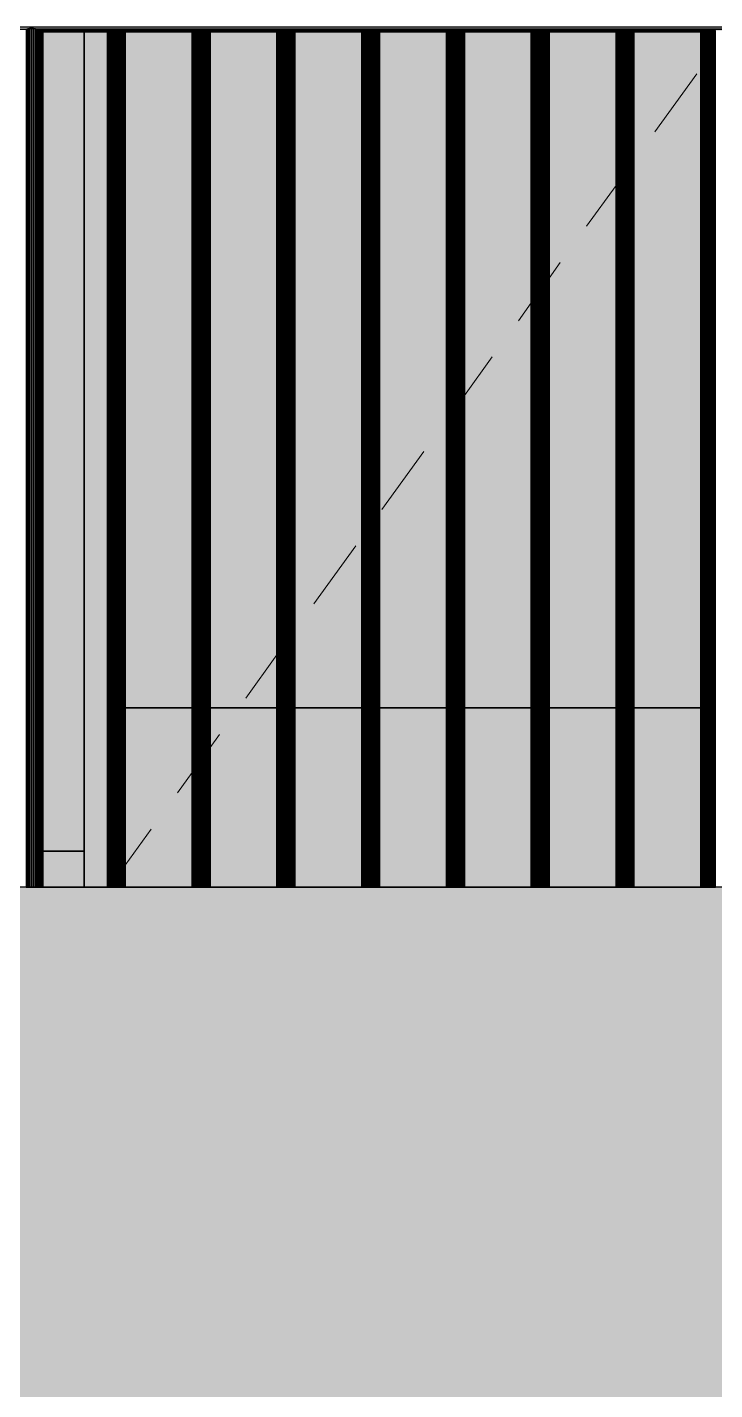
# Model space of a CAD drawing. Extents: x 8 to 21351, y 0 to 420.
# Drawn here: x 19172.5 to 19176.34, y 135 to 142.61 of the extents above; entities that cross this region are included whole.
import ezdxf

# ---------------------------------------------------------------- set-up
doc = ezdxf.new("R2010")
doc.units = 0

msp = doc.modelspace()

# ---------------------------------------------------------------- hatches: boundary and pattern name
for points in [[(19168.1996, 142.6078), (19168.2156, 142.5968), (19168.2446, 142.5968), (19168.2506, 142.5988), (19168.2606, 142.6008), (19168.2716, 142.6008), (19168.2826, 142.6008), (19168.2926, 142.5988), (19168.2986, 142.5968), (19172.5006, 142.5968), (19172.5066, 142.5988), (19172.5166, 142.6008), (19172.5276, 142.6008), (19172.5386, 142.6008), (19172.5496, 142.5988), (19172.5546, 142.5968), (19176.7576, 142.5968), (19176.7626, 142.5988), (19176.7736, 142.6008), (19176.7836, 142.6008), (19176.7946, 142.6008), (19176.8056, 142.5988), (19176.8106, 142.5968), (19181.0136, 142.5968), (19181.0186, 142.5988), (19181.0296, 142.6008), (19181.0406, 142.6008), (19181.0516, 142.6008), (19181.0616, 142.5988), (19181.0666, 142.5968), (19185.2696, 142.5968), (19185.2756, 142.5988), (19185.2856, 142.6008), (19185.2966, 142.6008), (19185.3076, 142.6008), (19185.3176, 142.5988), (19185.3236, 142.5968), (19185.3526, 142.5968), (19185.3686, 142.6078)], [(19172.5546, 142.5968), (19172.5586, 142.5958), (19172.5676, 142.5928), (19172.5756, 142.5888), (19172.5766, 142.5888), (19172.9686, 142.5888), (19172.9756, 142.5908), (19172.9836, 142.5928), (19172.9916, 142.5938), (19173.0006, 142.5938), (19173.0096, 142.5938), (19173.0176, 142.5928), (19173.0256, 142.5908), (19173.0326, 142.5888), (19173.4416, 142.5888), (19173.4486, 142.5908), (19173.4566, 142.5928), (19173.4646, 142.5938), (19173.4736, 142.5938), (19173.4826, 142.5938), (19173.4906, 142.5928), (19173.4986, 142.5908), (19173.5056, 142.5888), (19173.9146, 142.5888), (19173.9216, 142.5908), (19173.9296, 142.5928), (19173.9376, 142.5938), (19173.9466, 142.5938), (19173.9556, 142.5938), (19173.9636, 142.5928), (19173.9716, 142.5908), (19173.9786, 142.5888), (19174.3876, 142.5888), (19174.3946, 142.5908), (19174.4026, 142.5928), (19174.4106, 142.5938), (19174.4196, 142.5938), (19174.4286, 142.5938), (19174.4366, 142.5928), (19174.4446, 142.5908), (19174.4516, 142.5888), (19174.8606, 142.5888), (19174.8676, 142.5908), (19174.8756, 142.5928), (19174.8836, 142.5938), (19174.8926, 142.5938), (19174.9006, 142.5938), (19174.9096, 142.5928), (19174.9176, 142.5908), (19174.9246, 142.5888), (19175.3336, 142.5888), (19175.3406, 142.5908), (19175.3486, 142.5928), (19175.3566, 142.5938), (19175.3656, 142.5938), (19175.3736, 142.5938), (19175.3826, 142.5928), (19175.3906, 142.5908), (19175.3976, 142.5888), (19175.8066, 142.5888), (19175.8136, 142.5908), (19175.8206, 142.5928), (19175.8296, 142.5938), (19175.8386, 142.5938), (19175.8466, 142.5938), (19175.8556, 142.5928), (19175.8636, 142.5908), (19175.8696, 142.5888), (19176.2796, 142.5888), (19176.2866, 142.5908), (19176.2936, 142.5928), (19176.3026, 142.5938), (19176.3106, 142.5938), (19176.3196, 142.5938), (19176.3286, 142.5928), (19176.3356, 142.5908), (19176.3426, 142.5888), (19176.7346, 142.5888), (19176.7366, 142.5888), (19176.7436, 142.5928), (19176.7526, 142.5958), (19176.7576, 142.5968)], [(19172.5676, 142.5928), (19172.5676, 137.8068), (19172.5756, 137.8068), (19172.5756, 142.5888)], [(19172.9686, 142.5888), (19172.5766, 142.5888), (19172.5816, 142.5868), (19172.5866, 142.5838), (19172.5866, 142.5838), (19172.9546, 142.5838), (19172.9576, 142.5848), (19172.9626, 142.5868)], [(19172.5866, 142.5838), (19172.5896, 142.5828), (19172.5906, 142.5818), (19172.9506, 142.5818), (19172.9516, 142.5828), (19172.9536, 142.5828), (19172.9546, 142.5838)], [(19172.5906, 138.0068), (19172.8216, 138.0068), (19172.8216, 142.5818), (19172.5906, 142.5818)], [(19172.8216, 137.8068), (19172.9506, 137.8068), (19172.9506, 142.5818), (19172.8216, 142.5818), (19172.8216, 138.0068)], [(19172.9506, 137.8068), (19172.9516, 137.8068), (19172.9516, 142.5828), (19172.9506, 142.5818)], [(19172.9516, 142.5828), (19172.9516, 137.8068), (19172.9536, 137.8068), (19172.9536, 142.5828)], [(19172.9536, 137.8068), (19172.9576, 137.8068), (19172.9576, 142.5848), (19172.9546, 142.5838), (19172.9536, 142.5828)], [(19172.9576, 137.8068), (19172.9626, 137.8068), (19172.9626, 142.5868), (19172.9576, 142.5848)], [(19172.9626, 142.5868), (19172.9626, 137.8068), (19172.9686, 137.8068), (19172.9686, 142.5888)], [(19172.9686, 142.5888), (19172.9686, 137.8068), (19172.9756, 137.8068), (19172.9756, 142.5908), (19172.9686, 142.5888), (19172.9686, 142.5888)], [(19172.9756, 142.5908), (19172.9756, 137.8068), (19172.9836, 137.8068), (19172.9836, 142.5928)], [(19172.9836, 142.5928), (19172.9836, 137.8068), (19172.9916, 137.8068), (19172.9916, 142.5938)], [(19172.9916, 137.8068), (19173.0006, 137.8068), (19173.0006, 142.5938), (19172.9916, 142.5938)], [(19173.0006, 142.5938), (19173.0006, 137.8068), (19173.0096, 137.8068), (19173.0096, 142.5938)], [(19173.0096, 137.8068), (19173.0176, 137.8068), (19173.0176, 142.5928), (19173.0096, 142.5938)], [(19173.0256, 142.5908), (19173.0176, 142.5928), (19173.0176, 137.8068), (19173.0256, 137.8068)], [(19173.0256, 137.8068), (19173.0326, 137.8068), (19173.0326, 142.5888), (19173.0326, 142.5888), (19173.0326, 142.5888), (19173.0256, 142.5908)], [(19173.0326, 142.5888), (19173.0386, 142.5868), (19173.0436, 142.5848), (19173.0466, 142.5838), (19173.4276, 142.5838), (19173.4306, 142.5848), (19173.4356, 142.5868), (19173.4416, 142.5888)], [(19173.0326, 142.5888), (19173.0326, 137.8068), (19173.0386, 137.8068), (19173.0386, 142.5868)], [(19173.0326, 142.5888), (19173.0326, 137.8068), (19173.0386, 137.8068), (19173.0386, 142.5868)], [(19173.0436, 142.5848), (19173.0386, 142.5868), (19173.0386, 137.8068), (19173.0436, 137.8068)], [(19173.0466, 142.5838), (19173.0436, 142.5848), (19173.0436, 137.8068), (19173.0476, 137.8068), (19173.0476, 142.5828)], [(19173.4276, 142.5838), (19173.0466, 142.5838), (19173.0476, 142.5828), (19173.0496, 142.5828), (19173.0506, 142.5818), (19173.4236, 142.5818), (19173.4246, 142.5828), (19173.4266, 142.5828)], [(19173.0496, 142.5828), (19173.0476, 142.5828), (19173.0476, 137.8068), (19173.0496, 137.8068)], [(19173.0496, 142.5828), (19173.0496, 137.8068), (19173.0506, 137.8068), (19173.0506, 142.5818)], [(19173.0506, 142.5818), (19173.0506, 138.8068), (19173.4236, 138.8068), (19173.4236, 142.5818)], [(19173.4236, 137.8068), (19173.4246, 137.8068), (19173.4246, 142.5828), (19173.4236, 142.5818)], [(19173.4246, 142.5828), (19173.4246, 137.8068), (19173.4266, 137.8068), (19173.4266, 142.5828)], [(19173.4266, 137.8068), (19173.4306, 137.8068), (19173.4306, 142.5848), (19173.4276, 142.5838), (19173.4266, 142.5828)], [(19173.4306, 137.8068), (19173.4356, 137.8068), (19173.4356, 142.5868), (19173.4306, 142.5848)], [(19173.4356, 137.8068), (19173.4416, 137.8068), (19173.4416, 142.5888), (19173.4356, 142.5868)], [(19173.4416, 142.5888), (19173.4416, 137.8068), (19173.4486, 137.8068), (19173.4486, 142.5908), (19173.4416, 142.5888), (19173.4416, 142.5888)], [(19173.4486, 142.5908), (19173.4486, 137.8068), (19173.4566, 137.8068), (19173.4566, 142.5928)], [(19173.4566, 142.5928), (19173.4566, 137.8068), (19173.4646, 137.8068), (19173.4646, 142.5938)], [(19173.4646, 142.5938), (19173.4646, 137.8068), (19173.4736, 137.8068), (19173.4736, 142.5938)], [(19173.4736, 137.8068), (19173.4826, 137.8068), (19173.4826, 142.5938), (19173.4736, 142.5938)], [(19173.4826, 137.8068), (19173.4906, 137.8068), (19173.4906, 142.5928), (19173.4826, 142.5938)], [(19173.4906, 137.8068), (19173.4986, 137.8068), (19173.4986, 142.5908), (19173.4906, 142.5928)], [(19173.4986, 137.8068), (19173.5056, 137.8068), (19173.5056, 142.5888), (19173.5056, 142.5888), (19173.5056, 142.5888), (19173.4986, 142.5908)], [(19173.9146, 142.5888), (19173.5056, 142.5888), (19173.5116, 142.5868), (19173.5166, 142.5848), (19173.5196, 142.5838), (19173.9006, 142.5838), (19173.9036, 142.5848), (19173.9086, 142.5868)], [(19173.5056, 137.8068), (19173.5116, 137.8068), (19173.5116, 142.5868), (19173.5056, 142.5888)], [(19173.5056, 137.8068), (19173.5116, 137.8068), (19173.5116, 142.5868), (19173.5056, 142.5888)], [(19173.5116, 137.8068), (19173.5166, 137.8068), (19173.5166, 142.5848), (19173.5116, 142.5868)], [(19173.5166, 142.5848), (19173.5166, 137.8068), (19173.5206, 137.8068), (19173.5206, 142.5828), (19173.5196, 142.5838)], [(19173.9006, 142.5838), (19173.5196, 142.5838), (19173.5206, 142.5828), (19173.5226, 142.5828), (19173.5236, 142.5818), (19173.8966, 142.5818), (19173.8976, 142.5828), (19173.8996, 142.5828)], [(19173.5226, 142.5828), (19173.5206, 142.5828), (19173.5206, 137.8068), (19173.5226, 137.8068)], [(19173.5226, 142.5828), (19173.5226, 137.8068), (19173.5236, 137.8068), (19173.5236, 142.5818)], [(19173.5236, 142.5818), (19173.5236, 138.8068), (19173.8966, 138.8068), (19173.8966, 142.5818)], [(19173.8966, 142.5818), (19173.8966, 137.8068), (19173.8976, 137.8068), (19173.8976, 142.5828)], [(19173.8976, 142.5828), (19173.8976, 137.8068), (19173.8996, 137.8068), (19173.8996, 142.5828)], [(19173.8996, 137.8068), (19173.9036, 137.8068), (19173.9036, 142.5848), (19173.9006, 142.5838), (19173.8996, 142.5828)], [(19173.9036, 142.5848), (19173.9036, 137.8068), (19173.9086, 137.8068), (19173.9086, 142.5868)], [(19173.9086, 142.5868), (19173.9086, 137.8068), (19173.9146, 137.8068), (19173.9146, 142.5888)], [(19173.9146, 142.5888), (19173.9146, 137.8068), (19173.9216, 137.8068), (19173.9216, 142.5908), (19173.9146, 142.5888), (19173.9146, 142.5888)], [(19173.9216, 142.5908), (19173.9216, 137.8068), (19173.9296, 137.8068), (19173.9296, 142.5928)], [(19173.9296, 142.5928), (19173.9296, 137.8068), (19173.9376, 137.8068), (19173.9376, 142.5938)], [(19173.9376, 142.5938), (19173.9376, 137.8068), (19173.9466, 137.8068), (19173.9466, 142.5938)], [(19173.9466, 142.5938), (19173.9466, 137.8068), (19173.9556, 137.8068), (19173.9556, 142.5938)], [(19173.9556, 137.8068), (19173.9636, 137.8068), (19173.9636, 142.5928), (19173.9556, 142.5938)], [(19173.9636, 137.8068), (19173.9716, 137.8068), (19173.9716, 142.5908), (19173.9636, 142.5928)], [(19173.9716, 137.8068), (19173.9786, 137.8068), (19173.9786, 142.5888), (19173.9786, 142.5888), (19173.9786, 142.5888), (19173.9716, 142.5908)], [(19174.3876, 142.5888), (19173.9786, 142.5888), (19173.9846, 142.5868), (19173.9896, 142.5848), (19173.9926, 142.5838), (19174.3736, 142.5838), (19174.3766, 142.5848), (19174.3816, 142.5868)], [(19173.9786, 142.5888), (19173.9786, 137.8068), (19173.9846, 137.8068), (19173.9846, 142.5868)], [(19173.9786, 142.5888), (19173.9786, 137.8068), (19173.9846, 137.8068), (19173.9846, 142.5868)], [(19173.9896, 142.5848), (19173.9846, 142.5868), (19173.9846, 137.8068), (19173.9896, 137.8068)], [(19173.9896, 137.8068), (19173.9936, 137.8068), (19173.9936, 142.5828), (19173.9926, 142.5838), (19173.9896, 142.5848)], [(19173.9926, 142.5838), (19173.9936, 142.5828), (19173.9956, 142.5828), (19173.9966, 142.5818), (19174.3696, 142.5818), (19174.3706, 142.5828), (19174.3726, 142.5828), (19174.3736, 142.5838)], [(19173.9956, 142.5828), (19173.9936, 142.5828), (19173.9936, 137.8068), (19173.9956, 137.8068)], [(19173.9956, 142.5828), (19173.9956, 137.8068), (19173.9966, 137.8068), (19173.9966, 142.5818)], [(19173.9966, 142.5818), (19173.9966, 138.8068), (19174.3696, 138.8068), (19174.3696, 142.5818)], [(19174.3706, 142.5828), (19174.3696, 142.5818), (19174.3696, 137.8068), (19174.3706, 137.8068)], [(19174.3706, 142.5828), (19174.3706, 137.8068), (19174.3726, 137.8068), (19174.3726, 142.5828)], [(19174.3726, 137.8068), (19174.3766, 137.8068), (19174.3766, 142.5848), (19174.3736, 142.5838), (19174.3726, 142.5828)], [(19174.3816, 142.5868), (19174.3766, 142.5848), (19174.3766, 137.8068), (19174.3816, 137.8068)], [(19174.3816, 142.5868), (19174.3816, 137.8068), (19174.3876, 137.8068), (19174.3876, 142.5888)], [(19174.3876, 142.5888), (19174.3876, 137.8068), (19174.3946, 137.8068), (19174.3946, 142.5908), (19174.3876, 142.5888), (19174.3876, 142.5888)], [(19174.3946, 142.5908), (19174.3946, 137.8068), (19174.4026, 137.8068), (19174.4026, 142.5928)], [(19174.4026, 142.5928), (19174.4026, 137.8068), (19174.4106, 137.8068), (19174.4106, 142.5938)], [(19174.4106, 142.5938), (19174.4106, 137.8068), (19174.4196, 137.8068), (19174.4196, 142.5938)], [(19174.4196, 142.5938), (19174.4196, 137.8068), (19174.4286, 137.8068), (19174.4286, 142.5938)], [(19174.4286, 137.8068), (19174.4366, 137.8068), (19174.4366, 142.5928), (19174.4286, 142.5938)], [(19174.4366, 137.8068), (19174.4446, 137.8068), (19174.4446, 142.5908), (19174.4366, 142.5928)], [(19174.4446, 137.8068), (19174.4516, 137.8068), (19174.4516, 142.5888), (19174.4516, 142.5888), (19174.4516, 142.5888), (19174.4446, 142.5908)], [(19174.4516, 142.5888), (19174.4576, 142.5868), (19174.4626, 142.5848), (19174.4656, 142.5838), (19174.8466, 142.5838), (19174.8486, 142.5848), (19174.8536, 142.5868), (19174.8606, 142.5888)], [(19174.4516, 137.8068), (19174.4576, 137.8068), (19174.4576, 142.5868), (19174.4516, 142.5888)], [(19174.4516, 137.8068), (19174.4576, 137.8068), (19174.4576, 142.5868), (19174.4516, 142.5888)], [(19174.4576, 137.8068), (19174.4626, 137.8068), (19174.4626, 142.5848), (19174.4576, 142.5868)], [(19174.4626, 142.5848), (19174.4626, 137.8068), (19174.4666, 137.8068), (19174.4666, 142.5828), (19174.4656, 142.5838)], [(19174.8466, 142.5838), (19174.4656, 142.5838), (19174.4666, 142.5828), (19174.4686, 142.5828), (19174.4696, 142.5818), (19174.8426, 142.5818), (19174.8436, 142.5828), (19174.8456, 142.5828)], [(19174.4686, 142.5828), (19174.4666, 142.5828), (19174.4666, 137.8068), (19174.4686, 137.8068)], [(19174.4686, 142.5828), (19174.4686, 137.8068), (19174.4696, 137.8068), (19174.4696, 142.5818)], [(19174.4696, 138.8068), (19174.8426, 138.8068), (19174.8426, 142.5818), (19174.4696, 142.5818)], [(19174.8426, 142.5818), (19174.8426, 137.8068), (19174.8436, 137.8068), (19174.8436, 142.5828)], [(19174.8436, 137.8068), (19174.8456, 137.8068), (19174.8456, 142.5828), (19174.8436, 142.5828)], [(19174.8456, 137.8068), (19174.8486, 137.8068), (19174.8486, 142.5848), (19174.8466, 142.5838), (19174.8456, 142.5828)], [(19174.8486, 142.5848), (19174.8486, 137.8068), (19174.8536, 137.8068), (19174.8536, 142.5868)], [(19174.8536, 137.8068), (19174.8606, 137.8068), (19174.8606, 142.5888), (19174.8536, 142.5868)], [(19174.8606, 137.8068), (19174.8676, 137.8068), (19174.8676, 142.5908), (19174.8606, 142.5888), (19174.8606, 142.5888), (19174.8606, 142.5888)], [(19174.8676, 142.5908), (19174.8676, 137.8068), (19174.8756, 137.8068), (19174.8756, 142.5928)], [(19174.8756, 142.5928), (19174.8756, 137.8068), (19174.8836, 137.8068), (19174.8836, 142.5938)], [(19174.8836, 142.5938), (19174.8836, 137.8068), (19174.8926, 137.8068), (19174.8926, 142.5938)], [(19174.9006, 142.5938), (19174.8926, 142.5938), (19174.8926, 137.8068), (19174.9006, 137.8068)], [(19174.9006, 137.8068), (19174.9096, 137.8068), (19174.9096, 142.5928), (19174.9006, 142.5938)], [(19174.9096, 137.8068), (19174.9176, 137.8068), (19174.9176, 142.5908), (19174.9096, 142.5928)], [(19174.9176, 137.8068), (19174.9246, 137.8068), (19174.9246, 142.5888), (19174.9246, 142.5888), (19174.9246, 142.5888), (19174.9176, 142.5908)], [(19174.9246, 142.5888), (19174.9306, 142.5868), (19174.9356, 142.5848), (19174.9386, 142.5838), (19175.3196, 142.5838), (19175.3216, 142.5848), (19175.3266, 142.5868), (19175.3336, 142.5888)], [(19174.9246, 137.8068), (19174.9306, 137.8068), (19174.9306, 142.5868), (19174.9246, 142.5888)], [(19174.9246, 137.8068), (19174.9306, 137.8068), (19174.9306, 142.5868), (19174.9246, 142.5888)], [(19174.9306, 142.5868), (19174.9306, 137.8068), (19174.9356, 137.8068), (19174.9356, 142.5848)], [(19174.9356, 142.5848), (19174.9356, 137.8068), (19174.9396, 137.8068), (19174.9396, 142.5828), (19174.9386, 142.5838)], [(19175.3196, 142.5838), (19174.9386, 142.5838), (19174.9396, 142.5828), (19174.9416, 142.5828), (19174.9426, 142.5818), (19175.3156, 142.5818), (19175.3156, 142.5828), (19175.3186, 142.5828)], [(19174.9416, 142.5828), (19174.9396, 142.5828), (19174.9396, 137.8068), (19174.9416, 137.8068)], [(19174.9416, 142.5828), (19174.9416, 137.8068), (19174.9426, 137.8068), (19174.9426, 142.5818)], [(19174.9426, 142.5818), (19174.9426, 138.8068), (19175.3156, 138.8068), (19175.3156, 142.5818)], [(19175.3156, 137.8068), (19175.3186, 137.8068), (19175.3186, 142.5828), (19175.3156, 142.5828)], [(19175.3186, 137.8068), (19175.3216, 137.8068), (19175.3216, 142.5848), (19175.3196, 142.5838), (19175.3186, 142.5828)], [(19175.3216, 142.5848), (19175.3216, 137.8068), (19175.3266, 137.8068), (19175.3266, 142.5868)], [(19175.3266, 137.8068), (19175.3336, 137.8068), (19175.3336, 142.5888), (19175.3266, 142.5868)], [(19175.3336, 142.5888), (19175.3336, 137.8068), (19175.3406, 137.8068), (19175.3406, 142.5908), (19175.3336, 142.5888), (19175.3336, 142.5888)], [(19175.3406, 142.5908), (19175.3406, 137.8068), (19175.3486, 137.8068), (19175.3486, 142.5928)], [(19175.3486, 142.5928), (19175.3486, 137.8068), (19175.3566, 137.8068), (19175.3566, 142.5938)], [(19175.3566, 142.5938), (19175.3566, 137.8068), (19175.3656, 137.8068), (19175.3656, 142.5938)], [(19175.3656, 142.5938), (19175.3656, 137.8068), (19175.3736, 137.8068), (19175.3736, 142.5938)], [(19175.3736, 137.8068), (19175.3826, 137.8068), (19175.3826, 142.5928), (19175.3736, 142.5938)], [(19175.3826, 137.8068), (19175.3906, 137.8068), (19175.3906, 142.5908), (19175.3826, 142.5928)], [(19175.3906, 137.8068), (19175.3976, 137.8068), (19175.3976, 142.5888), (19175.3976, 142.5888), (19175.3976, 142.5888), (19175.3906, 142.5908)], [(19175.8066, 142.5888), (19175.3976, 142.5888), (19175.4036, 142.5868), (19175.4086, 142.5848), (19175.4116, 142.5838), (19175.7926, 142.5838), (19175.7946, 142.5848), (19175.7996, 142.5868)], [(19175.3976, 142.5888), (19175.3976, 137.8068), (19175.4036, 137.8068), (19175.4036, 142.5868)], [(19175.3976, 142.5888), (19175.3976, 137.8068), (19175.4036, 137.8068), (19175.4036, 142.5868)], [(19175.4036, 137.8068), (19175.4086, 137.8068), (19175.4086, 142.5848), (19175.4036, 142.5868)], [(19175.4086, 142.5848), (19175.4086, 137.8068), (19175.4126, 137.8068), (19175.4126, 142.5828), (19175.4116, 142.5838)], [(19175.7926, 142.5838), (19175.4116, 142.5838), (19175.4126, 142.5828), (19175.4146, 142.5828), (19175.4156, 142.5818), (19175.7886, 142.5818), (19175.7886, 142.5828), (19175.7916, 142.5828)], [(19175.4146, 142.5828), (19175.4126, 142.5828), (19175.4126, 137.8068), (19175.4146, 137.8068)], [(19175.4146, 142.5828), (19175.4146, 137.8068), (19175.4156, 137.8068), (19175.4156, 142.5818)], [(19175.4156, 138.8068), (19175.7886, 138.8068), (19175.7886, 142.5818), (19175.4156, 142.5818)], [(19175.7886, 137.8068), (19175.7916, 137.8068), (19175.7916, 142.5828), (19175.7886, 142.5828)], [(19175.7916, 137.8068), (19175.7946, 137.8068), (19175.7946, 142.5848), (19175.7926, 142.5838), (19175.7916, 142.5828)], [(19175.7946, 142.5848), (19175.7946, 137.8068), (19175.7996, 137.8068), (19175.7996, 142.5868)], [(19175.7996, 142.5868), (19175.7996, 137.8068), (19175.8056, 137.8068), (19175.8056, 142.5888)], [(19175.8056, 142.5888), (19175.8056, 137.8068), (19175.8136, 137.8068), (19175.8136, 142.5908), (19175.8066, 142.5888), (19175.8066, 142.5888)], [(19175.8136, 142.5908), (19175.8136, 137.8068), (19175.8206, 137.8068), (19175.8206, 142.5928)], [(19175.8206, 142.5928), (19175.8206, 137.8068), (19175.8296, 137.8068), (19175.8296, 142.5938)], [(19175.8386, 142.5938), (19175.8296, 142.5938), (19175.8296, 137.8068), (19175.8386, 137.8068)], [(19175.8466, 142.5938), (19175.8386, 142.5938), (19175.8386, 137.8068), (19175.8466, 137.8068)], [(19175.8466, 137.8068), (19175.8556, 137.8068), (19175.8556, 142.5928), (19175.8466, 142.5938)], [(19175.8556, 137.8068), (19175.8636, 137.8068), (19175.8636, 142.5908), (19175.8556, 142.5928)], [(19175.8636, 137.8068), (19175.8706, 137.8068), (19175.8706, 142.5888), (19175.8706, 142.5888), (19175.8696, 142.5888), (19175.8636, 142.5908)], [(19175.8706, 142.5888), (19175.8766, 142.5868), (19175.8816, 142.5848), (19175.8836, 142.5838), (19176.2656, 142.5838), (19176.2676, 142.5848), (19176.2726, 142.5868), (19176.2796, 142.5888)], [(19175.8766, 142.5868), (19175.8706, 142.5888), (19175.8706, 137.8068), (19175.8766, 137.8068)], [(19175.8766, 142.5868), (19175.8706, 142.5888), (19175.8706, 137.8068), (19175.8766, 137.8068)], [(19175.8766, 137.8068), (19175.8816, 137.8068), (19175.8816, 142.5848), (19175.8766, 142.5868)], [(19175.8816, 142.5848), (19175.8816, 137.8068), (19175.8856, 137.8068), (19175.8856, 142.5828), (19175.8836, 142.5838)], [(19175.8836, 142.5838), (19175.8856, 142.5828), (19175.8876, 142.5828), (19175.8886, 142.5818), (19176.2616, 142.5818), (19176.2616, 142.5828), (19176.2646, 142.5828), (19176.2656, 142.5838)], [(19175.8876, 142.5828), (19175.8856, 142.5828), (19175.8856, 137.8068), (19175.8876, 137.8068)], [(19175.8876, 142.5828), (19175.8876, 137.8068), (19175.8886, 137.8068), (19175.8886, 142.5818)], [(19176.2616, 142.5818), (19175.8886, 142.5818), (19175.8886, 138.8068), (19176.2616, 138.8068)], [(19176.2616, 137.8068), (19176.2646, 137.8068), (19176.2646, 142.5828), (19176.2616, 142.5828)], [(19176.2646, 137.8068), (19176.2676, 137.8068), (19176.2676, 142.5848), (19176.2656, 142.5838), (19176.2646, 142.5828)], [(19176.2676, 142.5848), (19176.2676, 137.8068), (19176.2726, 137.8068), (19176.2726, 142.5868)], [(19176.2726, 137.8068), (19176.2786, 137.8068), (19176.2786, 142.5888), (19176.2726, 142.5868)], [(19176.2786, 142.5888), (19176.2786, 137.8068), (19176.2866, 137.8068), (19176.2866, 142.5908), (19176.2796, 142.5888), (19176.2796, 142.5888)], [(19176.2866, 142.5908), (19176.2866, 137.8068), (19176.2936, 137.8068), (19176.2936, 142.5928)], [(19176.2936, 142.5928), (19176.2936, 137.8068), (19176.3026, 137.8068), (19176.3026, 142.5938)], [(19176.3106, 142.5938), (19176.3026, 142.5938), (19176.3026, 137.8068), (19176.3106, 137.8068)], [(19176.3106, 142.5938), (19176.3106, 137.8068), (19176.3196, 137.8068), (19176.3196, 142.5938)], [(19176.3286, 142.5928), (19176.3196, 142.5938), (19176.3196, 137.8068), (19176.3286, 137.8068)], [(19176.3286, 137.8068), (19176.3356, 137.8068), (19176.3356, 142.5908), (19176.3286, 142.5928)], [(19176.3356, 137.8068), (19176.3436, 137.8068), (19176.3436, 142.5888), (19176.3426, 142.5888), (19176.3426, 142.5888), (19176.3356, 142.5908)], [(19173.0506, 138.8068), (19173.0506, 137.8068), (19173.4236, 137.8068), (19173.4236, 138.8068)], [(19173.8966, 138.8068), (19173.5236, 138.8068), (19173.5236, 137.8068), (19173.8966, 137.8068)], [(19173.9966, 137.8068), (19174.3696, 137.8068), (19174.3696, 138.8068), (19173.9966, 138.8068)], [(19174.4696, 137.8068), (19174.8426, 137.8068), (19174.8426, 138.8068), (19174.4696, 138.8068)], [(19174.9426, 138.8068), (19174.9426, 137.8068), (19175.3156, 137.8068), (19175.3156, 138.8068)], [(19175.4156, 137.8068), (19175.7886, 137.8068), (19175.7886, 138.8068), (19175.4156, 138.8068)], [(19176.2616, 138.8068), (19175.8886, 138.8068), (19175.8886, 137.8068), (19176.2616, 137.8068)], [(19172.5906, 138.0068), (19172.5906, 137.8068), (19172.8216, 137.8068), (19172.8216, 138.0068)], [(19168.0216, 137.8068), (19168.0216, 130.3068), (19185.5466, 130.3068), (19185.5466, 137.8068)], [(19168.0216, 137.8068), (19168.0216, 130.3068), (19185.5466, 130.3068), (19185.5466, 137.8068)]]:
    msp.add_hatch(color=7).paths.add_polyline_path(points)
at = {"true_color": 0xa8a8a8}
for points in [[(19172.5006, 142.5968), (19172.4966, 142.5958), (19172.4966, 137.8068), (19172.5066, 137.8068), (19172.5066, 142.5988)], [(19172.5066, 142.5988), (19172.5066, 137.8068), (19172.5166, 137.8068), (19172.5166, 142.6008)], [(19172.5166, 142.6008), (19172.5166, 137.8068), (19172.5276, 137.8068), (19172.5276, 142.6008)], [(19172.5276, 142.6008), (19172.5276, 137.8068), (19172.5386, 137.8068), (19172.5386, 142.6008)], [(19172.5496, 142.5988), (19172.5386, 142.6008), (19172.5386, 137.8068), (19172.5496, 137.8068)], [(19172.5546, 142.5968), (19172.5496, 142.5988), (19172.5496, 137.8068), (19172.5586, 137.8068), (19172.5586, 142.5958)], [(19172.5586, 142.5958), (19172.5586, 137.8068), (19172.5676, 137.8068), (19172.5676, 142.5928)], [(19172.5676, 142.5928), (19172.5676, 137.8068), (19172.5756, 137.8068), (19172.5756, 142.5888)], [(19172.5766, 142.5888), (19172.5756, 142.5888), (19172.5756, 137.8068), (19172.5816, 137.8068), (19172.5816, 142.5868)], [(19172.5816, 142.5868), (19172.5816, 137.8068), (19172.5866, 137.8068), (19172.5866, 142.5838)], [(19172.5866, 137.8068), (19172.5896, 137.8068), (19172.5896, 142.5828), (19172.5866, 142.5838), (19172.5866, 142.5838)], [(19172.5906, 142.5818), (19172.5896, 142.5828), (19172.5896, 137.8068), (19172.5906, 137.8068)]]:
    msp.add_hatch(color=0, dxfattribs=at).paths.add_polyline_path(points)
at = {"true_color": 0xf3f7f0}
for points in [[(19172.5906, 138.0068), (19172.8216, 138.0068), (19172.8216, 142.5818), (19172.5906, 142.5818)], [(19173.5236, 142.5818), (19173.5236, 138.8068), (19173.8966, 138.8068), (19173.8966, 142.5818)], [(19173.9966, 142.5818), (19173.9966, 138.8068), (19174.3696, 138.8068), (19174.3696, 142.5818)], [(19174.4696, 138.8068), (19174.8426, 138.8068), (19174.8426, 142.5818), (19174.4696, 142.5818)], [(19174.9426, 142.5818), (19174.9426, 138.8068), (19175.3156, 138.8068), (19175.3156, 142.5818)], [(19175.4156, 138.8068), (19175.7886, 138.8068), (19175.7886, 142.5818), (19175.4156, 142.5818)], [(19176.2616, 142.5818), (19175.8886, 142.5818), (19175.8886, 138.8068), (19176.2616, 138.8068)]]:
    msp.add_hatch(color=0, dxfattribs=at).paths.add_polyline_path(points)
at = {"true_color": 0x2e2e2e}
for points in [[(19172.8216, 137.8068), (19172.9506, 137.8068), (19172.9506, 142.5818), (19172.8216, 142.5818), (19172.8216, 138.0068)], [(19173.0506, 142.5818), (19173.0506, 138.8068), (19173.4236, 138.8068), (19173.4236, 142.5818)], [(19173.0506, 138.8068), (19173.0506, 137.8068), (19173.4236, 137.8068), (19173.4236, 138.8068)], [(19173.8966, 138.8068), (19173.5236, 138.8068), (19173.5236, 137.8068), (19173.8966, 137.8068)], [(19173.9966, 137.8068), (19174.3696, 137.8068), (19174.3696, 138.8068), (19173.9966, 138.8068)], [(19174.4696, 137.8068), (19174.8426, 137.8068), (19174.8426, 138.8068), (19174.4696, 138.8068)], [(19174.9426, 138.8068), (19174.9426, 137.8068), (19175.3156, 137.8068), (19175.3156, 138.8068)], [(19175.4156, 137.8068), (19175.7886, 137.8068), (19175.7886, 138.8068), (19175.4156, 138.8068)], [(19176.2616, 138.8068), (19175.8886, 138.8068), (19175.8886, 137.8068), (19176.2616, 137.8068)], [(19172.5906, 138.0068), (19172.5906, 137.8068), (19172.8216, 137.8068), (19172.8216, 138.0068)]]:
    msp.add_hatch(color=0, dxfattribs=at).paths.add_polyline_path(points)

# ---------------------------------------------------------------- linework, layer by layer
at = {"color": 7, "lineweight": 15}
for p, q in [((19172.5906, 142.5818), (19172.9506, 142.5818)), ((19172.5906, 137.8068), (19172.5906, 142.5818)), ((19172.8216, 142.5818), (19172.8216, 138.0068)), ((19172.9506, 137.8068), (19172.9506, 142.5818)), ((19173.0506, 142.5818), (19173.4236, 142.5818)), ((19173.0506, 137.8068), (19173.0506, 142.5818)), ((19173.4236, 137.8068), (19173.4236, 142.5818)), ((19173.5236, 142.5818), (19173.8966, 142.5818)), ((19173.5236, 137.8068), (19173.5236, 142.5818)), ((19173.8966, 137.8068), (19173.8966, 142.5818)), ((19173.9966, 142.5818), (19174.3696, 142.5818)), ((19173.9966, 137.8068), (19173.9966, 142.5818)), ((19174.3696, 137.8068), (19174.3696, 142.5818)), ((19174.4696, 142.5818), (19174.8426, 142.5818)), ((19174.4696, 137.8068), (19174.4696, 142.5818)), ((19174.8426, 137.8068), (19174.8426, 142.5818)), ((19174.9426, 142.5818), (19175.3156, 142.5818)), ((19174.9426, 137.8068), (19174.9426, 142.5818)), ((19175.3156, 137.8068), (19175.3156, 142.5818)), ((19175.4156, 142.5818), (19175.7886, 142.5818)), ((19175.4156, 137.8068), (19175.4156, 142.5818)), ((19175.7886, 137.8068), (19175.7886, 142.5818)), ((19175.8886, 142.5818), (19176.2616, 142.5818)), ((19175.8886, 137.8068), (19175.8886, 142.5818)), ((19176.2616, 137.8068), (19176.2616, 142.5818)), ((19176.0046, 142.0238), (19176.2386, 142.3478)), ((19175.6236, 141.4968), (19175.7886, 141.7238)), ((19175.4156, 141.2068), (19175.4776, 141.2938)), ((19175.2436, 140.9688), (19175.3156, 141.0688)), ((19174.9426, 140.5518), (19175.0976, 140.7668)), ((19174.4826, 139.9148), (19174.7166, 140.2398)), ((19174.1026, 139.3878), (19174.3366, 139.7128)), ((19173.7226, 138.8608), (19173.8966, 139.1028)), ((19173.8966, 138.8068), (19173.5236, 138.8068)), ((19174.3696, 138.8068), (19173.9966, 138.8068)), ((19174.8426, 138.8068), (19174.4696, 138.8068)), ((19175.3156, 138.8068), (19174.9426, 138.8068)), ((19175.7886, 138.8068), (19175.4156, 138.8068)), ((19176.2616, 138.8068), (19175.8886, 138.8068)), ((19173.5236, 138.5858), (19173.5756, 138.6578)), ((19173.3416, 138.3338), (19173.4236, 138.4468)), ((19173.0506, 137.9298), (19173.1956, 138.1308)), ((19172.8216, 138.0068), (19172.5906, 138.0068)), ((19168.0216, 137.8068), (19185.5466, 137.8068))]:
    msp.add_line(p, q, dxfattribs=at)
at = {"color": 7}
for points in [[(19185.3686, 142.6078), (19168.1996, 142.6078), (19168.2156, 142.5968), (19168.2446, 142.5968), (19168.2506, 142.5988), (19168.2606, 142.6008), (19168.2716, 142.6008), (19168.2826, 142.6008), (19168.2926, 142.5988), (19168.2986, 142.5968), (19172.5006, 142.5968), (19172.5066, 142.5988), (19172.5166, 142.6008), (19172.5276, 142.6008), (19172.5386, 142.6008), (19172.5496, 142.5988), (19172.5546, 142.5968), (19176.7576, 142.5968)], [(19176.7576, 142.5968), (19172.5546, 142.5968), (19172.5586, 142.5958), (19172.5676, 142.5928), (19172.5756, 142.5888), (19172.5766, 142.5888), (19172.9686, 142.5888), (19172.9756, 142.5908), (19172.9836, 142.5928), (19172.9916, 142.5938), (19173.0006, 142.5938), (19173.0096, 142.5938), (19173.0176, 142.5928), (19173.0256, 142.5908), (19173.0326, 142.5888), (19173.4416, 142.5888), (19173.4486, 142.5908), (19173.4566, 142.5928), (19173.4646, 142.5938), (19173.4736, 142.5938), (19173.4826, 142.5938), (19173.4906, 142.5928), (19173.4986, 142.5908), (19173.5056, 142.5888), (19173.9146, 142.5888), (19173.9216, 142.5908), (19173.9296, 142.5928), (19173.9376, 142.5938), (19173.9466, 142.5938), (19173.9556, 142.5938), (19173.9636, 142.5928), (19173.9716, 142.5908), (19173.9786, 142.5888), (19174.3876, 142.5888), (19174.3946, 142.5908), (19174.4026, 142.5928), (19174.4106, 142.5938), (19174.4196, 142.5938), (19174.4286, 142.5938), (19174.4366, 142.5928), (19174.4446, 142.5908), (19174.4516, 142.5888), (19174.8606, 142.5888), (19174.8676, 142.5908), (19174.8756, 142.5928), (19174.8836, 142.5938), (19174.8926, 142.5938), (19174.9006, 142.5938), (19174.9096, 142.5928), (19174.9176, 142.5908), (19174.9246, 142.5888), (19175.3336, 142.5888), (19175.3406, 142.5908), (19175.3486, 142.5928), (19175.3566, 142.5938), (19175.3656, 142.5938), (19175.3736, 142.5938), (19175.3826, 142.5928), (19175.3906, 142.5908), (19175.3976, 142.5888), (19175.8066, 142.5888), (19175.8136, 142.5908), (19175.8206, 142.5928), (19175.8296, 142.5938), (19175.8386, 142.5938), (19175.8466, 142.5938), (19175.8556, 142.5928), (19175.8636, 142.5908), (19175.8696, 142.5888), (19176.2796, 142.5888), (19176.2866, 142.5908), (19176.2936, 142.5928), (19176.3026, 142.5938), (19176.3106, 142.5938), (19176.3196, 142.5938), (19176.3286, 142.5928), (19176.3356, 142.5908), (19176.3426, 142.5888)]]:
    msp.add_lwpolyline(points, dxfattribs=at)
at = {"color": 0, "true_color": 0xa8a8a8}
for points in [[(19172.5006, 142.5968), (19172.4966, 142.5958), (19172.4966, 137.8068), (19172.5066, 137.8068), (19172.5066, 142.5988)], [(19172.5066, 142.5988), (19172.5066, 137.8068), (19172.5166, 137.8068), (19172.5166, 142.6008)], [(19172.5166, 142.6008), (19172.5166, 137.8068), (19172.5276, 137.8068), (19172.5276, 142.6008)], [(19172.5276, 142.6008), (19172.5276, 137.8068), (19172.5386, 137.8068), (19172.5386, 142.6008)], [(19172.5496, 142.5988), (19172.5386, 142.6008), (19172.5386, 137.8068), (19172.5496, 137.8068)], [(19172.5546, 142.5968), (19172.5496, 142.5988), (19172.5496, 137.8068), (19172.5586, 137.8068), (19172.5586, 142.5958)], [(19172.5586, 142.5958), (19172.5586, 137.8068), (19172.5676, 137.8068), (19172.5676, 142.5928)], [(19172.5676, 142.5928), (19172.5676, 137.8068), (19172.5756, 137.8068), (19172.5756, 142.5888)], [(19172.5766, 142.5888), (19172.5756, 142.5888), (19172.5756, 137.8068), (19172.5816, 137.8068), (19172.5816, 142.5868)], [(19172.5816, 142.5868), (19172.5816, 137.8068), (19172.5866, 137.8068), (19172.5866, 142.5838)], [(19172.5866, 137.8068), (19172.5896, 137.8068), (19172.5896, 142.5828), (19172.5866, 142.5838), (19172.5866, 142.5838)], [(19172.5906, 142.5818), (19172.5896, 142.5828), (19172.5896, 137.8068), (19172.5906, 137.8068)]]:
    msp.add_lwpolyline(points, close=True, dxfattribs=at)
at = {"color": 7}
for points in [[(19172.5676, 142.5928), (19172.5676, 137.8068), (19172.5756, 137.8068), (19172.5756, 142.5888)], [(19172.9686, 142.5888), (19172.5766, 142.5888), (19172.5816, 142.5868), (19172.5866, 142.5838), (19172.5866, 142.5838), (19172.9546, 142.5838), (19172.9576, 142.5848), (19172.9626, 142.5868)], [(19172.5866, 142.5838), (19172.5896, 142.5828), (19172.5906, 142.5818), (19172.9506, 142.5818), (19172.9516, 142.5828), (19172.9536, 142.5828), (19172.9546, 142.5838)], [(19172.5906, 138.0068), (19172.8216, 138.0068), (19172.8216, 142.5818), (19172.5906, 142.5818)], [(19172.8216, 137.8068), (19172.9506, 137.8068), (19172.9506, 142.5818), (19172.8216, 142.5818), (19172.8216, 138.0068)], [(19172.9506, 137.8068), (19172.9516, 137.8068), (19172.9516, 142.5828), (19172.9506, 142.5818)], [(19172.9516, 142.5828), (19172.9516, 137.8068), (19172.9536, 137.8068), (19172.9536, 142.5828)], [(19172.9536, 137.8068), (19172.9576, 137.8068), (19172.9576, 142.5848), (19172.9546, 142.5838), (19172.9536, 142.5828)], [(19172.9576, 137.8068), (19172.9626, 137.8068), (19172.9626, 142.5868), (19172.9576, 142.5848)], [(19172.9626, 142.5868), (19172.9626, 137.8068), (19172.9686, 137.8068), (19172.9686, 142.5888)], [(19172.9686, 142.5888), (19172.9686, 137.8068), (19172.9756, 137.8068), (19172.9756, 142.5908), (19172.9686, 142.5888), (19172.9686, 142.5888)], [(19172.9756, 142.5908), (19172.9756, 137.8068), (19172.9836, 137.8068), (19172.9836, 142.5928)], [(19172.9836, 142.5928), (19172.9836, 137.8068), (19172.9916, 137.8068), (19172.9916, 142.5938)], [(19172.9916, 137.8068), (19173.0006, 137.8068), (19173.0006, 142.5938), (19172.9916, 142.5938)], [(19173.0006, 142.5938), (19173.0006, 137.8068), (19173.0096, 137.8068), (19173.0096, 142.5938)], [(19173.0096, 137.8068), (19173.0176, 137.8068), (19173.0176, 142.5928), (19173.0096, 142.5938)], [(19173.0256, 142.5908), (19173.0176, 142.5928), (19173.0176, 137.8068), (19173.0256, 137.8068)], [(19173.0256, 137.8068), (19173.0326, 137.8068), (19173.0326, 142.5888), (19173.0326, 142.5888), (19173.0326, 142.5888), (19173.0256, 142.5908)], [(19173.0326, 142.5888), (19173.0386, 142.5868), (19173.0436, 142.5848), (19173.0466, 142.5838), (19173.4276, 142.5838), (19173.4306, 142.5848), (19173.4356, 142.5868), (19173.4416, 142.5888)], [(19173.0326, 142.5888), (19173.0326, 137.8068), (19173.0386, 137.8068), (19173.0386, 142.5868)], [(19173.0326, 142.5888), (19173.0326, 137.8068), (19173.0386, 137.8068), (19173.0386, 142.5868)], [(19173.0436, 142.5848), (19173.0386, 142.5868), (19173.0386, 137.8068), (19173.0436, 137.8068)], [(19173.0466, 142.5838), (19173.0436, 142.5848), (19173.0436, 137.8068), (19173.0476, 137.8068), (19173.0476, 142.5828)], [(19173.4276, 142.5838), (19173.0466, 142.5838), (19173.0476, 142.5828), (19173.0496, 142.5828), (19173.0506, 142.5818), (19173.4236, 142.5818), (19173.4246, 142.5828), (19173.4266, 142.5828)], [(19173.0496, 142.5828), (19173.0476, 142.5828), (19173.0476, 137.8068), (19173.0496, 137.8068)], [(19173.0496, 142.5828), (19173.0496, 137.8068), (19173.0506, 137.8068), (19173.0506, 142.5818)], [(19173.0506, 142.5818), (19173.0506, 138.8068), (19173.4236, 138.8068), (19173.4236, 142.5818)], [(19173.4236, 137.8068), (19173.4246, 137.8068), (19173.4246, 142.5828), (19173.4236, 142.5818)], [(19173.4246, 142.5828), (19173.4246, 137.8068), (19173.4266, 137.8068), (19173.4266, 142.5828)], [(19173.4266, 137.8068), (19173.4306, 137.8068), (19173.4306, 142.5848), (19173.4276, 142.5838), (19173.4266, 142.5828)], [(19173.4306, 137.8068), (19173.4356, 137.8068), (19173.4356, 142.5868), (19173.4306, 142.5848)], [(19173.4356, 137.8068), (19173.4416, 137.8068), (19173.4416, 142.5888), (19173.4356, 142.5868)], [(19173.4416, 142.5888), (19173.4416, 137.8068), (19173.4486, 137.8068), (19173.4486, 142.5908), (19173.4416, 142.5888), (19173.4416, 142.5888)], [(19173.4486, 142.5908), (19173.4486, 137.8068), (19173.4566, 137.8068), (19173.4566, 142.5928)], [(19173.4566, 142.5928), (19173.4566, 137.8068), (19173.4646, 137.8068), (19173.4646, 142.5938)], [(19173.4646, 142.5938), (19173.4646, 137.8068), (19173.4736, 137.8068), (19173.4736, 142.5938)], [(19173.4736, 137.8068), (19173.4826, 137.8068), (19173.4826, 142.5938), (19173.4736, 142.5938)], [(19173.4826, 137.8068), (19173.4906, 137.8068), (19173.4906, 142.5928), (19173.4826, 142.5938)], [(19173.4906, 137.8068), (19173.4986, 137.8068), (19173.4986, 142.5908), (19173.4906, 142.5928)], [(19173.4986, 137.8068), (19173.5056, 137.8068), (19173.5056, 142.5888), (19173.5056, 142.5888), (19173.5056, 142.5888), (19173.4986, 142.5908)], [(19173.9146, 142.5888), (19173.5056, 142.5888), (19173.5116, 142.5868), (19173.5166, 142.5848), (19173.5196, 142.5838), (19173.9006, 142.5838), (19173.9036, 142.5848), (19173.9086, 142.5868)], [(19173.5056, 137.8068), (19173.5116, 137.8068), (19173.5116, 142.5868), (19173.5056, 142.5888)], [(19173.5056, 137.8068), (19173.5116, 137.8068), (19173.5116, 142.5868), (19173.5056, 142.5888)], [(19173.5116, 137.8068), (19173.5166, 137.8068), (19173.5166, 142.5848), (19173.5116, 142.5868)], [(19173.5166, 142.5848), (19173.5166, 137.8068), (19173.5206, 137.8068), (19173.5206, 142.5828), (19173.5196, 142.5838)], [(19173.9006, 142.5838), (19173.5196, 142.5838), (19173.5206, 142.5828), (19173.5226, 142.5828), (19173.5236, 142.5818), (19173.8966, 142.5818), (19173.8976, 142.5828), (19173.8996, 142.5828)], [(19173.5226, 142.5828), (19173.5206, 142.5828), (19173.5206, 137.8068), (19173.5226, 137.8068)], [(19173.5226, 142.5828), (19173.5226, 137.8068), (19173.5236, 137.8068), (19173.5236, 142.5818)], [(19173.5236, 142.5818), (19173.5236, 138.8068), (19173.8966, 138.8068), (19173.8966, 142.5818)], [(19173.8966, 142.5818), (19173.8966, 137.8068), (19173.8976, 137.8068), (19173.8976, 142.5828)], [(19173.8976, 142.5828), (19173.8976, 137.8068), (19173.8996, 137.8068), (19173.8996, 142.5828)], [(19173.8996, 137.8068), (19173.9036, 137.8068), (19173.9036, 142.5848), (19173.9006, 142.5838), (19173.8996, 142.5828)], [(19173.9036, 142.5848), (19173.9036, 137.8068), (19173.9086, 137.8068), (19173.9086, 142.5868)], [(19173.9086, 142.5868), (19173.9086, 137.8068), (19173.9146, 137.8068), (19173.9146, 142.5888)], [(19173.9146, 142.5888), (19173.9146, 137.8068), (19173.9216, 137.8068), (19173.9216, 142.5908), (19173.9146, 142.5888), (19173.9146, 142.5888)], [(19173.9216, 142.5908), (19173.9216, 137.8068), (19173.9296, 137.8068), (19173.9296, 142.5928)], [(19173.9296, 142.5928), (19173.9296, 137.8068), (19173.9376, 137.8068), (19173.9376, 142.5938)], [(19173.9376, 142.5938), (19173.9376, 137.8068), (19173.9466, 137.8068), (19173.9466, 142.5938)], [(19173.9466, 142.5938), (19173.9466, 137.8068), (19173.9556, 137.8068), (19173.9556, 142.5938)], [(19173.9556, 137.8068), (19173.9636, 137.8068), (19173.9636, 142.5928), (19173.9556, 142.5938)], [(19173.9636, 137.8068), (19173.9716, 137.8068), (19173.9716, 142.5908), (19173.9636, 142.5928)], [(19173.9716, 137.8068), (19173.9786, 137.8068), (19173.9786, 142.5888), (19173.9786, 142.5888), (19173.9786, 142.5888), (19173.9716, 142.5908)], [(19174.3876, 142.5888), (19173.9786, 142.5888), (19173.9846, 142.5868), (19173.9896, 142.5848), (19173.9926, 142.5838), (19174.3736, 142.5838), (19174.3766, 142.5848), (19174.3816, 142.5868)], [(19173.9786, 142.5888), (19173.9786, 137.8068), (19173.9846, 137.8068), (19173.9846, 142.5868)], [(19173.9786, 142.5888), (19173.9786, 137.8068), (19173.9846, 137.8068), (19173.9846, 142.5868)], [(19173.9896, 142.5848), (19173.9846, 142.5868), (19173.9846, 137.8068), (19173.9896, 137.8068)], [(19173.9896, 137.8068), (19173.9936, 137.8068), (19173.9936, 142.5828), (19173.9926, 142.5838), (19173.9896, 142.5848)], [(19173.9926, 142.5838), (19173.9936, 142.5828), (19173.9956, 142.5828), (19173.9966, 142.5818), (19174.3696, 142.5818), (19174.3706, 142.5828), (19174.3726, 142.5828), (19174.3736, 142.5838)], [(19173.9956, 142.5828), (19173.9936, 142.5828), (19173.9936, 137.8068), (19173.9956, 137.8068)], [(19173.9956, 142.5828), (19173.9956, 137.8068), (19173.9966, 137.8068), (19173.9966, 142.5818)], [(19173.9966, 142.5818), (19173.9966, 138.8068), (19174.3696, 138.8068), (19174.3696, 142.5818)], [(19174.3706, 142.5828), (19174.3696, 142.5818), (19174.3696, 137.8068), (19174.3706, 137.8068)], [(19174.3706, 142.5828), (19174.3706, 137.8068), (19174.3726, 137.8068), (19174.3726, 142.5828)], [(19174.3726, 137.8068), (19174.3766, 137.8068), (19174.3766, 142.5848), (19174.3736, 142.5838), (19174.3726, 142.5828)], [(19174.3816, 142.5868), (19174.3766, 142.5848), (19174.3766, 137.8068), (19174.3816, 137.8068)], [(19174.3816, 142.5868), (19174.3816, 137.8068), (19174.3876, 137.8068), (19174.3876, 142.5888)], [(19174.3876, 142.5888), (19174.3876, 137.8068), (19174.3946, 137.8068), (19174.3946, 142.5908), (19174.3876, 142.5888), (19174.3876, 142.5888)], [(19174.3946, 142.5908), (19174.3946, 137.8068), (19174.4026, 137.8068), (19174.4026, 142.5928)], [(19174.4026, 142.5928), (19174.4026, 137.8068), (19174.4106, 137.8068), (19174.4106, 142.5938)], [(19174.4106, 142.5938), (19174.4106, 137.8068), (19174.4196, 137.8068), (19174.4196, 142.5938)], [(19174.4196, 142.5938), (19174.4196, 137.8068), (19174.4286, 137.8068), (19174.4286, 142.5938)], [(19174.4286, 137.8068), (19174.4366, 137.8068), (19174.4366, 142.5928), (19174.4286, 142.5938)], [(19174.4366, 137.8068), (19174.4446, 137.8068), (19174.4446, 142.5908), (19174.4366, 142.5928)], [(19174.4446, 137.8068), (19174.4516, 137.8068), (19174.4516, 142.5888), (19174.4516, 142.5888), (19174.4516, 142.5888), (19174.4446, 142.5908)], [(19174.4516, 142.5888), (19174.4576, 142.5868), (19174.4626, 142.5848), (19174.4656, 142.5838), (19174.8466, 142.5838), (19174.8486, 142.5848), (19174.8536, 142.5868), (19174.8606, 142.5888)], [(19174.4516, 137.8068), (19174.4576, 137.8068), (19174.4576, 142.5868), (19174.4516, 142.5888)], [(19174.4516, 137.8068), (19174.4576, 137.8068), (19174.4576, 142.5868), (19174.4516, 142.5888)], [(19174.4576, 137.8068), (19174.4626, 137.8068), (19174.4626, 142.5848), (19174.4576, 142.5868)], [(19174.4626, 142.5848), (19174.4626, 137.8068), (19174.4666, 137.8068), (19174.4666, 142.5828), (19174.4656, 142.5838)], [(19174.8466, 142.5838), (19174.4656, 142.5838), (19174.4666, 142.5828), (19174.4686, 142.5828), (19174.4696, 142.5818), (19174.8426, 142.5818), (19174.8436, 142.5828), (19174.8456, 142.5828)], [(19174.4686, 142.5828), (19174.4666, 142.5828), (19174.4666, 137.8068), (19174.4686, 137.8068)], [(19174.4686, 142.5828), (19174.4686, 137.8068), (19174.4696, 137.8068), (19174.4696, 142.5818)], [(19174.4696, 138.8068), (19174.8426, 138.8068), (19174.8426, 142.5818), (19174.4696, 142.5818)], [(19174.8426, 142.5818), (19174.8426, 137.8068), (19174.8436, 137.8068), (19174.8436, 142.5828)], [(19174.8436, 137.8068), (19174.8456, 137.8068), (19174.8456, 142.5828), (19174.8436, 142.5828)], [(19174.8456, 137.8068), (19174.8486, 137.8068), (19174.8486, 142.5848), (19174.8466, 142.5838), (19174.8456, 142.5828)], [(19174.8486, 142.5848), (19174.8486, 137.8068), (19174.8536, 137.8068), (19174.8536, 142.5868)], [(19174.8536, 137.8068), (19174.8606, 137.8068), (19174.8606, 142.5888), (19174.8536, 142.5868)], [(19174.8606, 137.8068), (19174.8676, 137.8068), (19174.8676, 142.5908), (19174.8606, 142.5888), (19174.8606, 142.5888), (19174.8606, 142.5888)], [(19174.8676, 142.5908), (19174.8676, 137.8068), (19174.8756, 137.8068), (19174.8756, 142.5928)], [(19174.8756, 142.5928), (19174.8756, 137.8068), (19174.8836, 137.8068), (19174.8836, 142.5938)], [(19174.8836, 142.5938), (19174.8836, 137.8068), (19174.8926, 137.8068), (19174.8926, 142.5938)], [(19174.9006, 142.5938), (19174.8926, 142.5938), (19174.8926, 137.8068), (19174.9006, 137.8068)], [(19174.9006, 137.8068), (19174.9096, 137.8068), (19174.9096, 142.5928), (19174.9006, 142.5938)], [(19174.9096, 137.8068), (19174.9176, 137.8068), (19174.9176, 142.5908), (19174.9096, 142.5928)], [(19174.9176, 137.8068), (19174.9246, 137.8068), (19174.9246, 142.5888), (19174.9246, 142.5888), (19174.9246, 142.5888), (19174.9176, 142.5908)], [(19174.9246, 142.5888), (19174.9306, 142.5868), (19174.9356, 142.5848), (19174.9386, 142.5838), (19175.3196, 142.5838), (19175.3216, 142.5848), (19175.3266, 142.5868), (19175.3336, 142.5888)], [(19174.9246, 137.8068), (19174.9306, 137.8068), (19174.9306, 142.5868), (19174.9246, 142.5888)], [(19174.9246, 137.8068), (19174.9306, 137.8068), (19174.9306, 142.5868), (19174.9246, 142.5888)], [(19174.9306, 142.5868), (19174.9306, 137.8068), (19174.9356, 137.8068), (19174.9356, 142.5848)], [(19174.9356, 142.5848), (19174.9356, 137.8068), (19174.9396, 137.8068), (19174.9396, 142.5828), (19174.9386, 142.5838)], [(19175.3196, 142.5838), (19174.9386, 142.5838), (19174.9396, 142.5828), (19174.9416, 142.5828), (19174.9426, 142.5818), (19175.3156, 142.5818), (19175.3156, 142.5828), (19175.3186, 142.5828)], [(19174.9416, 142.5828), (19174.9396, 142.5828), (19174.9396, 137.8068), (19174.9416, 137.8068)], [(19174.9416, 142.5828), (19174.9416, 137.8068), (19174.9426, 137.8068), (19174.9426, 142.5818)], [(19174.9426, 142.5818), (19174.9426, 138.8068), (19175.3156, 138.8068), (19175.3156, 142.5818)], [(19175.3156, 137.8068), (19175.3156, 137.8068), (19175.3156, 142.5828), (19175.3156, 142.5818)], [(19175.3156, 137.8068), (19175.3186, 137.8068), (19175.3186, 142.5828), (19175.3156, 142.5828)], [(19175.3186, 137.8068), (19175.3216, 137.8068), (19175.3216, 142.5848), (19175.3196, 142.5838), (19175.3186, 142.5828)], [(19175.3216, 142.5848), (19175.3216, 137.8068), (19175.3266, 137.8068), (19175.3266, 142.5868)], [(19175.3266, 137.8068), (19175.3336, 137.8068), (19175.3336, 142.5888), (19175.3266, 142.5868)], [(19175.3336, 142.5888), (19175.3336, 137.8068), (19175.3406, 137.8068), (19175.3406, 142.5908), (19175.3336, 142.5888), (19175.3336, 142.5888)], [(19175.3406, 142.5908), (19175.3406, 137.8068), (19175.3486, 137.8068), (19175.3486, 142.5928)], [(19175.3486, 142.5928), (19175.3486, 137.8068), (19175.3566, 137.8068), (19175.3566, 142.5938)], [(19175.3566, 142.5938), (19175.3566, 137.8068), (19175.3656, 137.8068), (19175.3656, 142.5938)], [(19175.3656, 142.5938), (19175.3656, 137.8068), (19175.3736, 137.8068), (19175.3736, 142.5938)], [(19175.3736, 137.8068), (19175.3826, 137.8068), (19175.3826, 142.5928), (19175.3736, 142.5938)], [(19175.3826, 137.8068), (19175.3906, 137.8068), (19175.3906, 142.5908), (19175.3826, 142.5928)], [(19175.3906, 137.8068), (19175.3976, 137.8068), (19175.3976, 142.5888), (19175.3976, 142.5888), (19175.3976, 142.5888), (19175.3906, 142.5908)], [(19175.8066, 142.5888), (19175.3976, 142.5888), (19175.4036, 142.5868), (19175.4086, 142.5848), (19175.4116, 142.5838), (19175.7926, 142.5838), (19175.7946, 142.5848), (19175.7996, 142.5868)], [(19175.3976, 142.5888), (19175.3976, 137.8068), (19175.4036, 137.8068), (19175.4036, 142.5868)], [(19175.3976, 142.5888), (19175.3976, 137.8068), (19175.4036, 137.8068), (19175.4036, 142.5868)], [(19175.4036, 137.8068), (19175.4086, 137.8068), (19175.4086, 142.5848), (19175.4036, 142.5868)], [(19175.4086, 142.5848), (19175.4086, 137.8068), (19175.4126, 137.8068), (19175.4126, 142.5828), (19175.4116, 142.5838)], [(19175.7926, 142.5838), (19175.4116, 142.5838), (19175.4126, 142.5828), (19175.4146, 142.5828), (19175.4156, 142.5818), (19175.7886, 142.5818), (19175.7886, 142.5828), (19175.7916, 142.5828)], [(19175.4146, 142.5828), (19175.4126, 142.5828), (19175.4126, 137.8068), (19175.4146, 137.8068)], [(19175.4146, 142.5828), (19175.4146, 137.8068), (19175.4156, 137.8068), (19175.4156, 142.5818)], [(19175.4156, 138.8068), (19175.7886, 138.8068), (19175.7886, 142.5818), (19175.4156, 142.5818)], [(19175.7886, 142.5818), (19175.7886, 137.8068), (19175.7886, 137.8068), (19175.7886, 142.5828)], [(19175.7886, 137.8068), (19175.7916, 137.8068), (19175.7916, 142.5828), (19175.7886, 142.5828)], [(19175.7916, 137.8068), (19175.7946, 137.8068), (19175.7946, 142.5848), (19175.7926, 142.5838), (19175.7916, 142.5828)], [(19175.7946, 142.5848), (19175.7946, 137.8068), (19175.7996, 137.8068), (19175.7996, 142.5868)], [(19175.7996, 142.5868), (19175.7996, 137.8068), (19175.8056, 137.8068), (19175.8056, 142.5888)], [(19175.8056, 142.5888), (19175.8056, 137.8068), (19175.8136, 137.8068), (19175.8136, 142.5908), (19175.8066, 142.5888), (19175.8066, 142.5888)], [(19175.8136, 142.5908), (19175.8136, 137.8068), (19175.8206, 137.8068), (19175.8206, 142.5928)], [(19175.8206, 142.5928), (19175.8206, 137.8068), (19175.8296, 137.8068), (19175.8296, 142.5938)], [(19175.8386, 142.5938), (19175.8296, 142.5938), (19175.8296, 137.8068), (19175.8386, 137.8068)], [(19175.8466, 142.5938), (19175.8386, 142.5938), (19175.8386, 137.8068), (19175.8466, 137.8068)], [(19175.8466, 137.8068), (19175.8556, 137.8068), (19175.8556, 142.5928), (19175.8466, 142.5938)], [(19175.8556, 137.8068), (19175.8636, 137.8068), (19175.8636, 142.5908), (19175.8556, 142.5928)], [(19175.8636, 137.8068), (19175.8706, 137.8068), (19175.8706, 142.5888), (19175.8706, 142.5888), (19175.8696, 142.5888), (19175.8636, 142.5908)], [(19175.8706, 142.5888), (19175.8766, 142.5868), (19175.8816, 142.5848), (19175.8836, 142.5838), (19176.2656, 142.5838), (19176.2676, 142.5848), (19176.2726, 142.5868), (19176.2796, 142.5888)], [(19175.8766, 142.5868), (19175.8706, 142.5888), (19175.8706, 137.8068), (19175.8766, 137.8068)], [(19175.8766, 142.5868), (19175.8706, 142.5888), (19175.8706, 137.8068), (19175.8766, 137.8068)], [(19175.8766, 137.8068), (19175.8816, 137.8068), (19175.8816, 142.5848), (19175.8766, 142.5868)], [(19175.8816, 142.5848), (19175.8816, 137.8068), (19175.8856, 137.8068), (19175.8856, 142.5828), (19175.8836, 142.5838)], [(19175.8836, 142.5838), (19175.8856, 142.5828), (19175.8876, 142.5828), (19175.8886, 142.5818), (19176.2616, 142.5818), (19176.2616, 142.5828), (19176.2646, 142.5828), (19176.2656, 142.5838)], [(19175.8876, 142.5828), (19175.8856, 142.5828), (19175.8856, 137.8068), (19175.8876, 137.8068)], [(19175.8876, 142.5828), (19175.8876, 137.8068), (19175.8886, 137.8068), (19175.8886, 142.5818)], [(19176.2616, 142.5818), (19175.8886, 142.5818), (19175.8886, 138.8068), (19176.2616, 138.8068)], [(19176.2616, 142.5828), (19176.2616, 142.5818), (19176.2616, 137.8068), (19176.2616, 137.8068)], [(19176.2616, 137.8068), (19176.2646, 137.8068), (19176.2646, 142.5828), (19176.2616, 142.5828)], [(19176.2646, 137.8068), (19176.2676, 137.8068), (19176.2676, 142.5848), (19176.2656, 142.5838), (19176.2646, 142.5828)], [(19176.2676, 142.5848), (19176.2676, 137.8068), (19176.2726, 137.8068), (19176.2726, 142.5868)], [(19176.2726, 137.8068), (19176.2786, 137.8068), (19176.2786, 142.5888), (19176.2726, 142.5868)], [(19176.2786, 142.5888), (19176.2786, 137.8068), (19176.2866, 137.8068), (19176.2866, 142.5908), (19176.2796, 142.5888), (19176.2796, 142.5888)], [(19176.2866, 142.5908), (19176.2866, 137.8068), (19176.2936, 137.8068), (19176.2936, 142.5928)], [(19176.2936, 142.5928), (19176.2936, 137.8068), (19176.3026, 137.8068), (19176.3026, 142.5938)], [(19176.3106, 142.5938), (19176.3026, 142.5938), (19176.3026, 137.8068), (19176.3106, 137.8068)], [(19176.3106, 142.5938), (19176.3106, 137.8068), (19176.3196, 137.8068), (19176.3196, 142.5938)], [(19176.3286, 142.5928), (19176.3196, 142.5938), (19176.3196, 137.8068), (19176.3286, 137.8068)], [(19176.3286, 137.8068), (19176.3356, 137.8068), (19176.3356, 142.5908), (19176.3286, 142.5928)], [(19176.3356, 137.8068), (19176.3436, 137.8068), (19176.3436, 142.5888), (19176.3426, 142.5888), (19176.3426, 142.5888), (19176.3356, 142.5908)], [(19173.0506, 138.8068), (19173.0506, 137.8068), (19173.4236, 137.8068), (19173.4236, 138.8068)], [(19173.8966, 138.8068), (19173.5236, 138.8068), (19173.5236, 137.8068), (19173.8966, 137.8068)], [(19173.9966, 137.8068), (19174.3696, 137.8068), (19174.3696, 138.8068), (19173.9966, 138.8068)], [(19174.4696, 137.8068), (19174.8426, 137.8068), (19174.8426, 138.8068), (19174.4696, 138.8068)], [(19174.9426, 138.8068), (19174.9426, 137.8068), (19175.3156, 137.8068), (19175.3156, 138.8068)], [(19175.4156, 137.8068), (19175.7886, 137.8068), (19175.7886, 138.8068), (19175.4156, 138.8068)], [(19176.2616, 138.8068), (19175.8886, 138.8068), (19175.8886, 137.8068), (19176.2616, 137.8068)], [(19172.5906, 138.0068), (19172.5906, 137.8068), (19172.8216, 137.8068), (19172.8216, 138.0068)], [(19168.0216, 137.8068), (19168.0216, 130.3068), (19185.5466, 130.3068), (19185.5466, 137.8068)], [(19168.0216, 137.8068), (19168.0216, 130.3068), (19185.5466, 130.3068), (19185.5466, 137.8068)]]:
    msp.add_lwpolyline(points, close=True, dxfattribs=at)
at = {"color": 0, "true_color": 0xf3f7f0}
for points in [[(19172.5906, 138.0068), (19172.8216, 138.0068), (19172.8216, 142.5818), (19172.5906, 142.5818)], [(19173.5236, 142.5818), (19173.5236, 138.8068), (19173.8966, 138.8068), (19173.8966, 142.5818)], [(19173.9966, 142.5818), (19173.9966, 138.8068), (19174.3696, 138.8068), (19174.3696, 142.5818)], [(19174.4696, 138.8068), (19174.8426, 138.8068), (19174.8426, 142.5818), (19174.4696, 142.5818)], [(19174.9426, 142.5818), (19174.9426, 138.8068), (19175.3156, 138.8068), (19175.3156, 142.5818)], [(19175.4156, 138.8068), (19175.7886, 138.8068), (19175.7886, 142.5818), (19175.4156, 142.5818)], [(19176.2616, 142.5818), (19175.8886, 142.5818), (19175.8886, 138.8068), (19176.2616, 138.8068)]]:
    msp.add_lwpolyline(points, close=True, dxfattribs=at)
at = {"color": 0, "true_color": 0x2e2e2e}
for points in [[(19172.8216, 137.8068), (19172.9506, 137.8068), (19172.9506, 142.5818), (19172.8216, 142.5818), (19172.8216, 138.0068)], [(19173.0506, 142.5818), (19173.0506, 138.8068), (19173.4236, 138.8068), (19173.4236, 142.5818)], [(19173.0506, 138.8068), (19173.0506, 137.8068), (19173.4236, 137.8068), (19173.4236, 138.8068)], [(19173.8966, 138.8068), (19173.5236, 138.8068), (19173.5236, 137.8068), (19173.8966, 137.8068)], [(19173.9966, 137.8068), (19174.3696, 137.8068), (19174.3696, 138.8068), (19173.9966, 138.8068)], [(19174.4696, 137.8068), (19174.8426, 137.8068), (19174.8426, 138.8068), (19174.4696, 138.8068)], [(19174.9426, 138.8068), (19174.9426, 137.8068), (19175.3156, 137.8068), (19175.3156, 138.8068)], [(19175.4156, 137.8068), (19175.7886, 137.8068), (19175.7886, 138.8068), (19175.4156, 138.8068)], [(19176.2616, 138.8068), (19175.8886, 138.8068), (19175.8886, 137.8068), (19176.2616, 137.8068)], [(19172.5906, 138.0068), (19172.5906, 137.8068), (19172.8216, 137.8068), (19172.8216, 138.0068)]]:
    msp.add_lwpolyline(points, close=True, dxfattribs=at)

doc.saveas('drawing.dxf')
